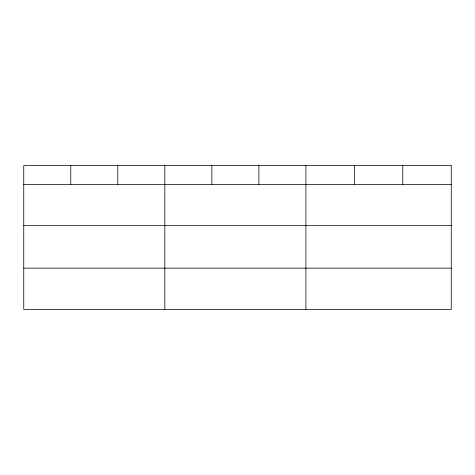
<?xml version="1.0" encoding="UTF-8"?>
<svg xmlns="http://www.w3.org/2000/svg" width="475" height="475" viewBox="0 0 475 475"><rect width="100%" height="100%" fill="white"/><g stroke="black" fill="none" stroke-linecap="round" stroke-linejoin="round"><path stroke-width="0.71" d="M23.75 184.425L451.25 184.425M23.75 225.667L451.25 225.667M23.75 268.161L451.25 268.161M402.8 165.597L402.8 184.425M354.35 165.597L354.35 184.425M305.9 165.597L305.9 309.403M258.875 165.597L258.875 184.425M211.85 165.597L211.85 184.425M164.825 165.597L164.825 309.403M117.8 165.597L117.8 184.425M70.775 165.597L70.775 184.425M451.25 165.597L23.75 165.597L23.75 309.403L451.25 309.403L451.25 165.597"/></g></svg>
